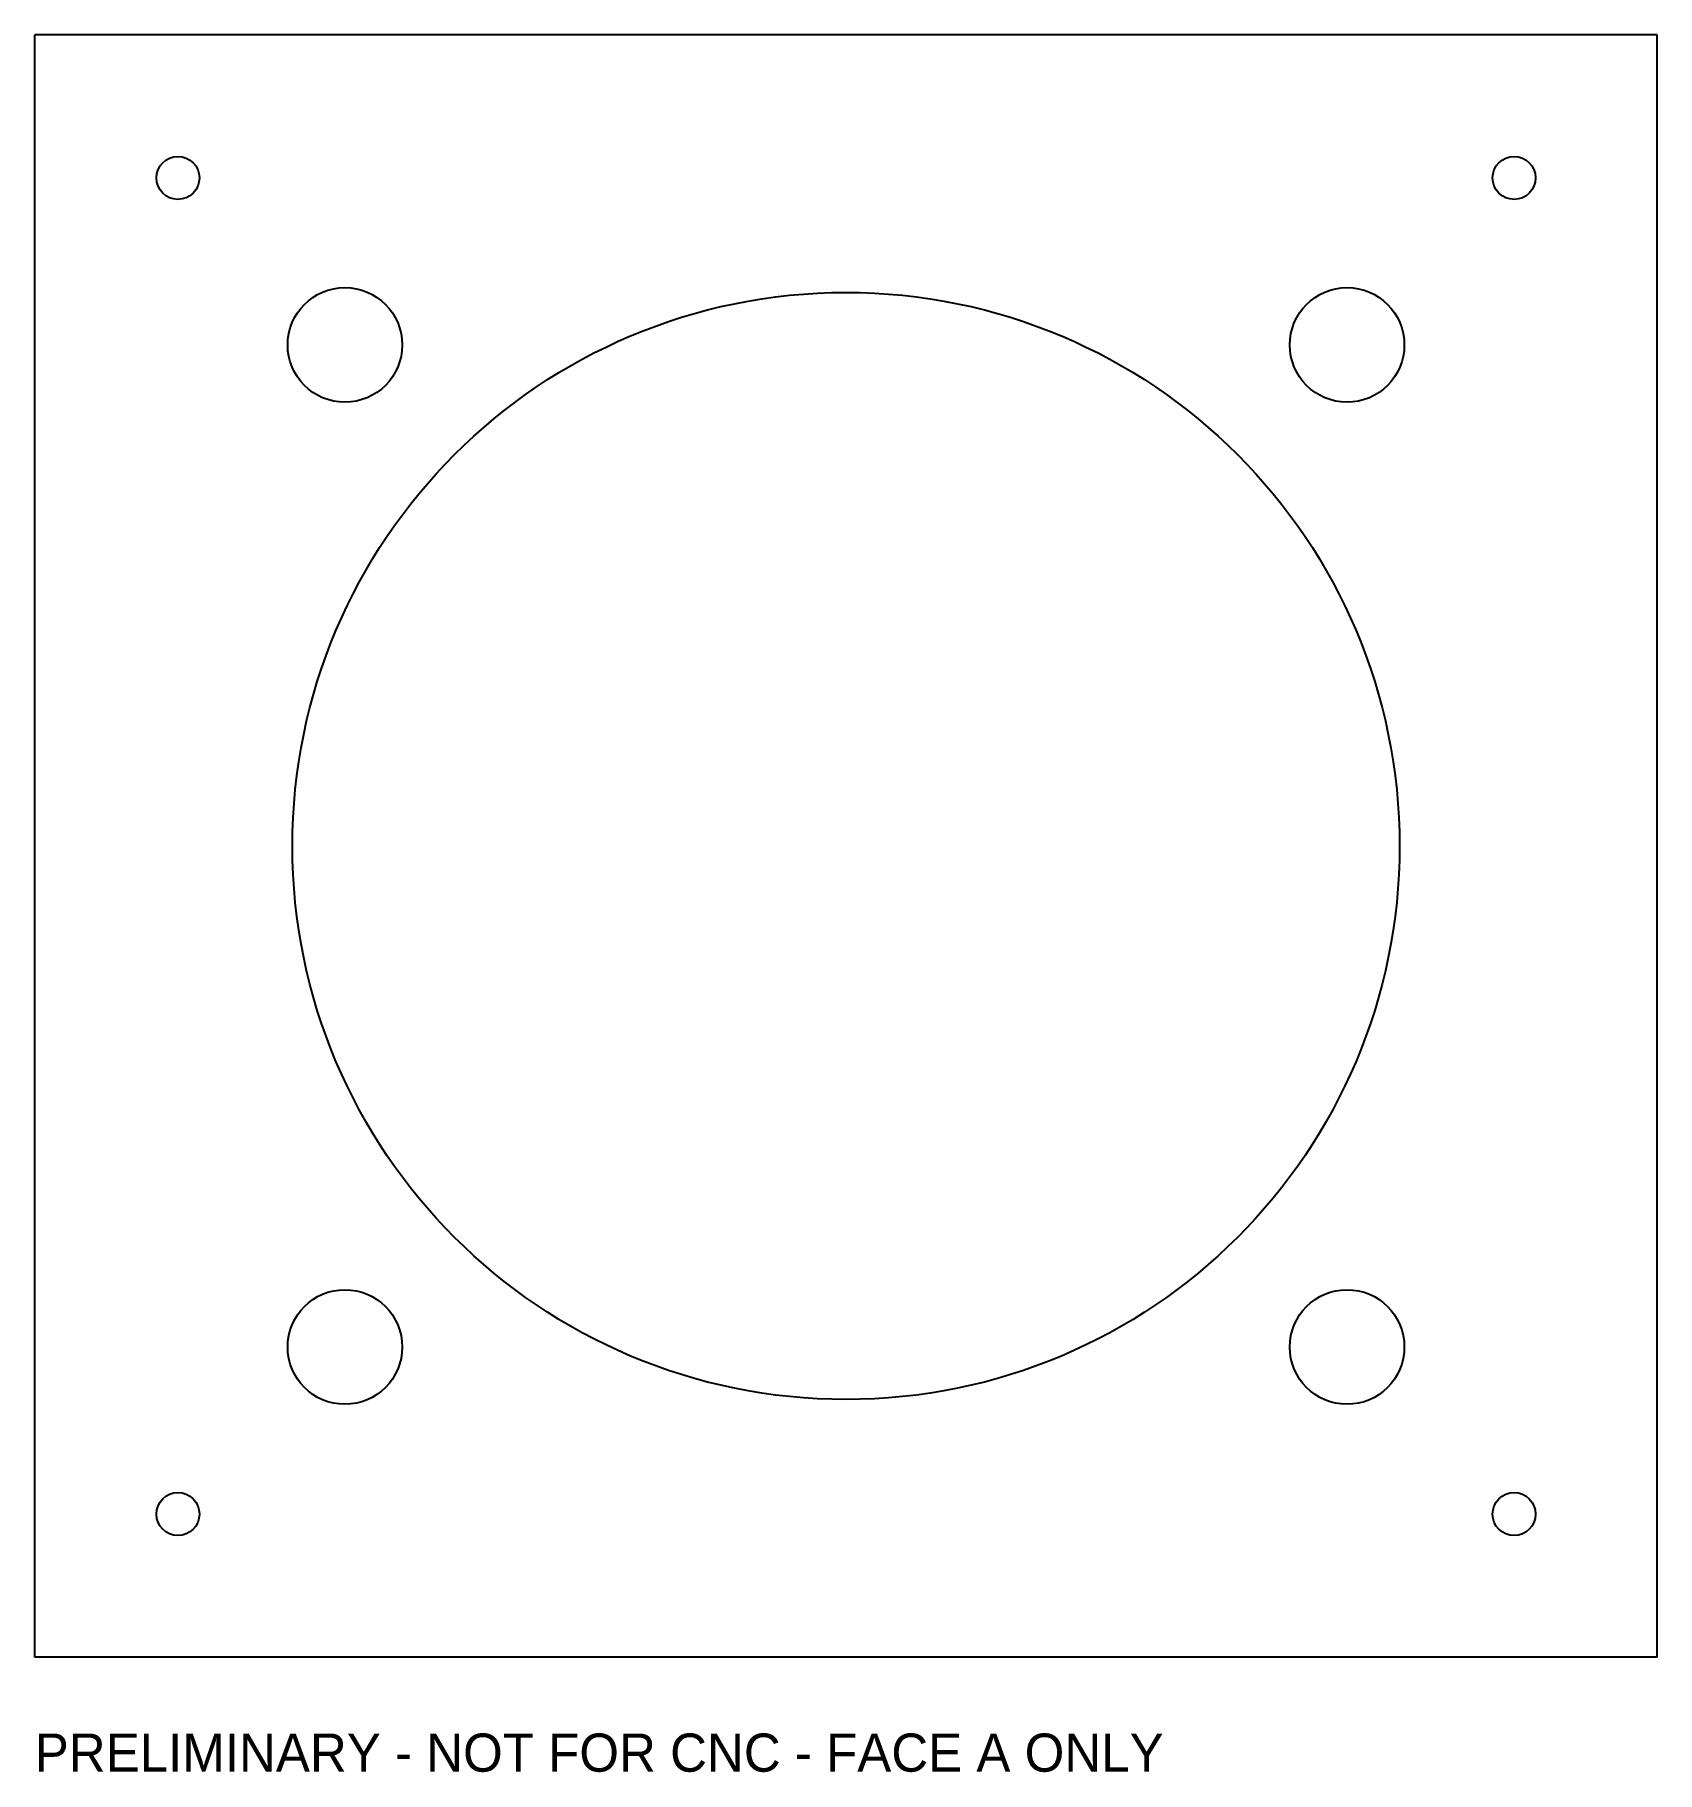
# Model space of a CAD drawing. Header units: millimetres. Extents: x 0 to 170, y -12 to 170.
import ezdxf

# ---------------------------------------------------------------- set-up
doc = ezdxf.new("R2010")
doc.units = ezdxf.units.MM
doc.layers.add('CUT', color=7, linetype='CONTINUOUS')
doc.layers.add('REFERENCE', color=7, linetype='CONTINUOUS')

msp = doc.modelspace()

# ---------------------------------------------------------------- linework, layer by layer
at = {"layer": 'CUT'}
for p, q in [((170, 170), (0, 170)), ((0, 0), (0, 170)), ((170, 0), (170, 170)), ((170, 0), (0, 0))]:
    msp.add_line(p, q, dxfattribs=at)
for centre, radius in [((15, 155), 2.25), ((155, 155), 2.25), ((32.5, 137.5), 6), ((85, 85), 58), ((137.5, 137.5), 6), ((32.5, 32.5), 6), ((137.5, 32.5), 6), ((15, 15), 2.25), ((155, 15), 2.25)]:
    msp.add_circle(centre, radius, dxfattribs=at)
at = {"layer": 'REFERENCE'}
for p, q in [((170, 170), (0, 170)), ((0, 0), (0, 170)), ((170, 0), (170, 170)), ((170, 0), (0, 0))]:
    msp.add_line(p, q, dxfattribs=at)

# ---------------------------------------------------------------- texts
msp.add_text('PRELIMINARY - NOT FOR CNC - FACE A ONLY', height=4, dxfattribs=at).set_placement((0, -12))

doc.saveas('drawing.dxf')
